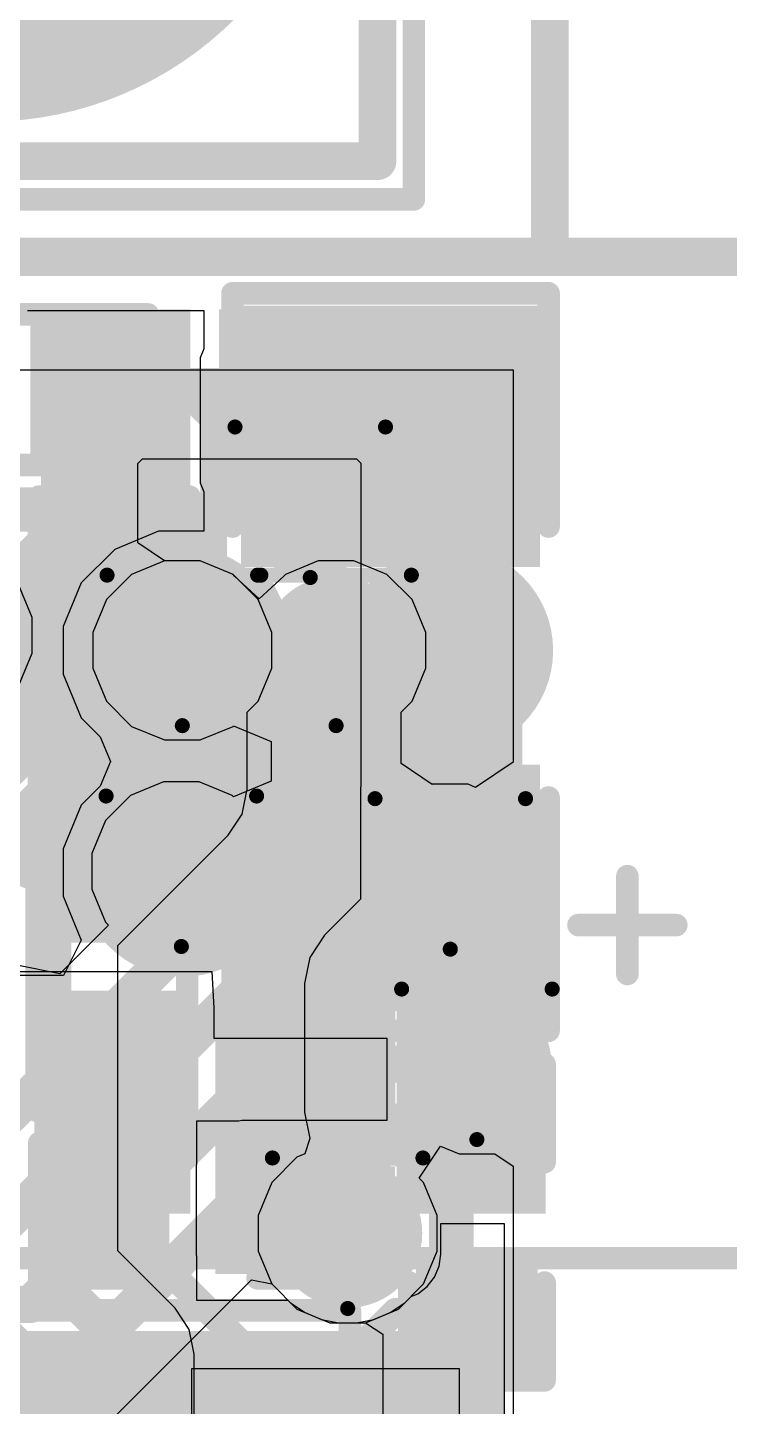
# Model space of a CAD drawing. Header units: inches. Extents: x -35 to 304, y -8 to 63.
# Drawn here: x 10.634 to 13.003, y 5.094 to 9.748 of the extents above; entities that cross this region are included whole.
import ezdxf

# ---------------------------------------------------------------- set-up
doc = ezdxf.new("R2010")
doc.units = ezdxf.units.IN
for name, color, linetype in [('Board Outline', 216, 'Continuous'), ('Bottom Layer', 5, 'Continuous'), ('Bottom Overlay', 54, 'Continuous'), ('Bottom Paste', 16, 'Continuous'), ('Bottom Solder', 6, 'Continuous'), ('Dimensions', 6, 'Continuous'), ('Drill Drawing', 1, 'Continuous'), ('Layer 2', 16, 'Continuous'), ('Layer 3', 76, 'Continuous'), ('Pad Holes', 156, 'Continuous'), ('Top Layer', 1, 'Continuous'), ('Top Overlay', 2, 'Continuous'), ('Top Paste', 8, 'Continuous'), ('Top Solder', 216, 'Continuous'), ('Via Holes', 16, 'Continuous')]:
    doc.layers.add(name, color=color, linetype=linetype)

# ---------------------------------------------------------------- blocks, each defined once
blk = doc.blocks.new('TC2030_IDC__5')
at = {"layer": 'Pad Holes'}
h = blk.add_hatch(color=7, dxfattribs=at)
edge = h.paths.add_edge_path()
edge.add_arc((-2.54, -2.54), 1.1875, 0, 360)
at = {"layer": 'Top Overlay', "const_width": 0.127}
for points in [[(-3.8608, 3.8608), (-3.8608, -3.8608)], [(-3.8608, -3.8608), (3.2004, -3.8608)]]:
    blk.add_lwpolyline(points, dxfattribs=at)
at = {"layer": 'Top Overlay', "const_width": 0.0635}
blk.add_lwpolyline([(-3.89255, -3.8608, 1), (-3.82905, -3.8608, 1)], format="xyb", close=True, dxfattribs=at)
blk.add_lwpolyline([(-3.89255, -3.8608, 1), (-3.82905, -3.8608, 1)], format="xyb", close=True, dxfattribs=at)
blk = doc.blocks.new('R___0201_B_6')
at = {"layer": 'Bottom Layer'}
for points in [[(-0.41, 0.185), (-0.14, 0.185), (-0.14, -0.185), (-0.41, -0.185)], [(0.14, 0.185), (0.41, 0.185), (0.41, -0.185), (0.14, -0.185)]]:
    blk.add_hatch(color=5, dxfattribs=at).paths.add_polyline_path(points)
at = {"layer": 'Bottom Paste'}
for points in [[(-0.41, 0.185), (-0.14, 0.185), (-0.14, -0.185), (-0.41, -0.185)], [(0.14, 0.185), (0.41, 0.185), (0.41, -0.185), (0.14, -0.185)]]:
    blk.add_hatch(color=16, dxfattribs=at).paths.add_polyline_path(points)
at = {"layer": 'Bottom Solder'}
for points in [[(-0.465, 0.24), (-0.085, 0.24), (-0.085, -0.24), (-0.465, -0.24)], [(0.085, 0.24), (0.465, 0.24), (0.465, -0.24), (0.085, -0.24)]]:
    blk.add_hatch(color=6, dxfattribs=at).paths.add_polyline_path(points)
at = {"layer": 'Bottom Overlay', "const_width": 0.0762}
for points in [[(-0.4826, -0.254), (-0.4826, 0.254)], [(0.4826, 0.254), (-0.4826, 0.254)], [(0.4826, -0.254), (0.4826, 0.254)], [(0.4826, -0.254), (-0.4826, -0.254)]]:
    blk.add_lwpolyline(points, dxfattribs=at)
at = {"layer": 'Bottom Overlay', "const_width": 0.0381}
for points in [[(-0.5016, 0.254, 1), (-0.4636, 0.254, 1)], [(-0.5016, 0.254, 1), (-0.4636, 0.254, 1)], [(0.4636, 0.254, 1), (0.5016, 0.254, 1)], [(0.4636, 0.254, 1), (0.5016, 0.254, 1)], [(-0.5016, -0.254, 1), (-0.4636, -0.254, 1)], [(-0.5016, -0.254, 1), (-0.4636, -0.254, 1)], [(0.4636, -0.254, 1), (0.5016, -0.254, 1)], [(0.4636, -0.254, 1), (0.5016, -0.254, 1)]]:
    blk.add_lwpolyline(points, format="xyb", close=True, dxfattribs=at)
blk = doc.blocks.new('DC_096_7')
at = {"layer": 'Top Layer'}
blk.add_hatch(color=1, dxfattribs=at).paths.add_polyline_path([(-2.05, 2.0542), (-0.75, 2.0542), (-0.75, 0.2542), (-2.05, 0.2542)])
at = {"layer": 'Top Paste'}
blk.add_hatch(color=8, dxfattribs=at).paths.add_polyline_path([(-2.05, 2.0542), (-0.75, 2.0542), (-0.75, 0.2542), (-2.05, 0.2542)])
at = {"layer": 'Top Solder'}
blk.add_hatch(color=216, dxfattribs=at).paths.add_polyline_path([(-2.1, 2.1042), (-0.7, 2.1042), (-0.7, 0.2042), (-2.1, 0.2042)])
at = {"layer": 'Top Overlay', "const_width": 0.0762}
blk.add_lwpolyline([(-2.05, -1.7458), (-2.05, 2.0542)], dxfattribs=at)
at = {"layer": 'Top Overlay', "const_width": 0.0381}
blk.add_lwpolyline([(-2.0691, 2.0542, 1), (-2.031, 2.0542, 1)], format="xyb", close=True, dxfattribs=at)
blk = doc.blocks.new('F980J107MMAAXE_B_8')
at = {"layer": 'Bottom Layer'}
for points in [[(-0.3556, -0.4445), (-0.3556, 0.4445), (0.3556, 0.4445), (0.3556, -0.4445)], [(1.143, -0.4445), (1.143, 0.4445), (1.905, 0.4445), (1.905, -0.4445)]]:
    blk.add_hatch(color=5, dxfattribs=at).paths.add_polyline_path(points)
at = {"layer": 'Bottom Paste'}
for points in [[(-0.3556, -0.4445), (-0.3556, 0.4445), (0.3556, 0.4445), (0.3556, -0.4445)], [(1.143, -0.4445), (1.143, 0.4445), (1.905, 0.4445), (1.905, -0.4445)]]:
    blk.add_hatch(color=16, dxfattribs=at).paths.add_polyline_path(points)
at = {"layer": 'Bottom Solder'}
for points in [[(-0.4156, -0.5045), (-0.4156, 0.5045), (0.4156, 0.5045), (0.4156, -0.5045)], [(1.083, -0.5045), (1.083, 0.5045), (1.965, 0.5045), (1.965, -0.5045)]]:
    blk.add_hatch(color=6, dxfattribs=at).paths.add_polyline_path(points)
at = {"layer": 'Bottom Overlay', "const_width": 0.0762}
for points in [[(-0.4826, 0.5334), (0.3048, 0.5334)], [(-0.4826, 0.5334), (-0.4826, -0.5334)], [(1.2192, 0.5334), (2.0066, 0.5334)], [(2.0066, 0.5334), (2.0066, -0.5334)], [(-0.4826, -0.5334), (0.3048, -0.5334)], [(1.2192, -0.5334), (2.0066, -0.5334)]]:
    blk.add_lwpolyline(points, dxfattribs=at)
at = {"layer": 'Bottom Overlay', "const_width": 0.0381}
for points in [[(-0.5016, 0.5334, 1), (-0.4636, 0.5334, 1)], [(-0.5016, 0.5334, 1), (-0.4636, 0.5334, 1)], [(0.2857, 0.5334, 1), (0.3239, 0.5334, 1)], [(1.2002, 0.5334, 1), (1.2383, 0.5334, 1)], [(1.9875, 0.5334, 1), (2.0257, 0.5334, 1)], [(1.9875, 0.5334, 1), (2.0257, 0.5334, 1)], [(-0.5016, -0.5334, 1), (-0.4636, -0.5334, 1)], [(-0.5016, -0.5334, 1), (-0.4636, -0.5334, 1)], [(0.2857, -0.5334, 1), (0.3239, -0.5334, 1)], [(1.2002, -0.5334, 1), (1.2383, -0.5334, 1)], [(1.9875, -0.5334, 1), (2.0257, -0.5334, 1)], [(1.9875, -0.5334, 1), (2.0257, -0.5334, 1)]]:
    blk.add_lwpolyline(points, format="xyb", close=True, dxfattribs=at)
blk = doc.blocks.new('EYSHSNZWZ_12')
at = {"layer": 'Top Layer'}
for points in [[(-0.825, 1.425), (-0.525, 1.425), (-0.525, 0.875), (-0.825, 0.875)], [(-0.225, 1.425), (0.075, 1.425), (0.075, 0.875), (-0.225, 0.875)], [(0.375, 1.425), (0.675, 1.425), (0.675, 0.875), (0.375, 0.875)], [(-0.825, -0.875), (-0.525, -0.875), (-0.525, -1.425), (-0.825, -1.425)], [(-0.225, -0.875), (0.075, -0.875), (0.075, -1.425), (-0.225, -1.425)], [(0.375, -0.875), (0.675, -0.875), (0.675, -1.425), (0.375, -1.425)]]:
    blk.add_hatch(color=1, dxfattribs=at).paths.add_polyline_path(points)
h = blk.add_hatch(color=1, dxfattribs=at)
edge = h.paths.add_edge_path()
edge.add_arc((-0.45, 0.375), 0.25, 0, 360)
h = blk.add_hatch(color=1, dxfattribs=at)
edge = h.paths.add_edge_path()
edge.add_arc((0.45, 0.375), 0.25, 0, 360)
h = blk.add_hatch(color=1, dxfattribs=at)
edge = h.paths.add_edge_path()
edge.add_arc((-0.45, -0.375), 0.25, 0, 360)
h = blk.add_hatch(color=1, dxfattribs=at)
edge = h.paths.add_edge_path()
edge.add_arc((0.45, -0.375), 0.25, 0, 360)
at = {"layer": 'Top Paste'}
for points in [[(-0.825, 1.425), (-0.525, 1.425), (-0.525, 0.875), (-0.825, 0.875)], [(-0.225, 1.425), (0.075, 1.425), (0.075, 0.875), (-0.225, 0.875)], [(0.375, 1.425), (0.675, 1.425), (0.675, 0.875), (0.375, 0.875)], [(-0.8252, 0.93), (-0.5252, 0.93), (-0.5252, 1.37), (-0.8252, 1.37)], [(-0.225, 0.93), (0.075, 0.93), (0.075, 1.37), (-0.225, 1.37)], [(0.375, 0.9302), (0.675, 0.9302), (0.675, 1.3702), (0.375, 1.3702)], [(-0.825, -0.875), (-0.525, -0.875), (-0.525, -1.425), (-0.825, -1.425)], [(-0.225, -0.875), (0.075, -0.875), (0.075, -1.425), (-0.225, -1.425)], [(0.375, -0.875), (0.675, -0.875), (0.675, -1.425), (0.375, -1.425)], [(-0.8252, -1.37), (-0.5252, -1.37), (-0.5252, -0.93), (-0.8252, -0.93)], [(-0.225, -1.37), (0.075, -1.37), (0.075, -0.93), (-0.225, -0.93)], [(0.375, -1.3698), (0.675, -1.3698), (0.675, -0.9298), (0.375, -0.9298)]]:
    blk.add_hatch(color=8, dxfattribs=at).paths.add_polyline_path(points)
h = blk.add_hatch(color=8, dxfattribs=at)
edge = h.paths.add_edge_path()
edge.add_arc((-0.45, 0.375), 0.25, 0, 360)
h = blk.add_hatch(color=8, dxfattribs=at)
edge = h.paths.add_edge_path()
edge.add_arc((0.45, 0.375), 0.25, 0, 360)
h = blk.add_hatch(color=8, dxfattribs=at)
edge = h.paths.add_edge_path()
edge.add_arc((-0.45, -0.375), 0.25, 0, 360)
h = blk.add_hatch(color=8, dxfattribs=at)
edge = h.paths.add_edge_path()
edge.add_arc((0.45, -0.375), 0.25, 0, 360)
at = {"layer": 'Top Solder'}
for points in [[(-0.9266, 1.5266), (-0.4234, 1.5266), (-0.4234, 0.7734), (-0.9266, 0.7734)], [(-0.3266, 1.5266), (0.1766, 1.5266), (0.1766, 0.7734), (-0.3266, 0.7734)], [(0.2734, 1.5266), (0.7766, 1.5266), (0.7766, 0.7734), (0.2734, 0.7734)], [(-0.9266, -0.7734), (-0.4234, -0.7734), (-0.4234, -1.5266), (-0.9266, -1.5266)], [(-0.3266, -0.7734), (0.1766, -0.7734), (0.1766, -1.5266), (-0.3266, -1.5266)], [(0.2734, -0.7734), (0.7766, -0.7734), (0.7766, -1.5266), (0.2734, -1.5266)]]:
    blk.add_hatch(color=216, dxfattribs=at).paths.add_polyline_path(points)
h = blk.add_hatch(color=216, dxfattribs=at)
edge = h.paths.add_edge_path()
edge.add_arc((-0.45, 0.375), 0.3516, 0, 360)
h = blk.add_hatch(color=216, dxfattribs=at)
edge = h.paths.add_edge_path()
edge.add_arc((0.45, 0.375), 0.3516, 0, 360)
h = blk.add_hatch(color=216, dxfattribs=at)
edge = h.paths.add_edge_path()
edge.add_arc((-0.45, -0.375), 0.3516, 0, 360)
h = blk.add_hatch(color=216, dxfattribs=at)
edge = h.paths.add_edge_path()
edge.add_arc((0.45, -0.375), 0.3516, 0, 360)
at = {"layer": 'Top Overlay', "const_width": 0.0762}
for points in [[(-4.318, 1.6764), (4.318, 1.6764)], [(-4.318, -1.6764), (4.318, -1.6764)]]:
    blk.add_lwpolyline(points, dxfattribs=at)
at = {"layer": 'Top Paste'}
for points, const_width in [([(-0.35, 0.375, 1), (-0.55, 0.375, 1)], 0.2), ([(0.55, 0.375, 1), (0.35, 0.375, 1)], 0.2), ([(-0.6, 0.375, 1), (-0.5, 0.375, 1)], 0.1), ([(-0.4, 0.375, 1), (-0.3, 0.375, 1)], 0.1), ([(0.3, 0.375, 1), (0.4, 0.375, 1)], 0.1), ([(0.5, 0.375, 1), (0.6, 0.375, 1)], 0.1), ([(-0.35, -0.375, 1), (-0.55, -0.375, 1)], 0.2), ([(0.55, -0.375, 1), (0.35, -0.375, 1)], 0.2), ([(-0.6, -0.375, 1), (-0.5, -0.375, 1)], 0.1), ([(-0.4, -0.375, 1), (-0.3, -0.375, 1)], 0.1), ([(0.3, -0.375, 1), (0.4, -0.375, 1)], 0.1), ([(0.5, -0.375, 1), (0.6, -0.375, 1)], 0.1)]:
    blk.add_lwpolyline(points, format="xyb", close=True, dxfattribs=dict(at, const_width=const_width))
blk = doc.blocks.new('DFN_6_EP_2_2__B_14')
at = {"layer": 'Bottom Layer'}
blk.add_hatch(color=5, dxfattribs=at).paths.add_polyline_path([(-0.28, 0.685), (0.28, 0.685), (0.28, -0.685), (-0.28, -0.685)])
at = {"layer": 'Bottom Paste'}
blk.add_hatch(color=16, dxfattribs=at).paths.add_polyline_path([(-0.28, 0.685), (0.28, 0.685), (0.28, -0.685), (-0.28, -0.685)])
at = {"layer": 'Bottom Solder'}
for points in [[(-0.3816, 0.7866), (0.3816, 0.7866), (0.3816, -0.7866), (-0.3816, -0.7866)], [(0.5159, 0.7516), (1.3191, 0.7516), (1.3191, 0.2484), (0.5159, 0.2484)]]:
    blk.add_hatch(color=6, dxfattribs=at).paths.add_polyline_path(points)
at = {"layer": 'Bottom Overlay', "const_width": 0.0762}
for points in [[(-1, 1), (1, 1)], [(1, 0.7968), (1, 1)]]:
    blk.add_lwpolyline(points, dxfattribs=at)
at = {"layer": 'Bottom Overlay', "const_width": 0.0381}
for points in [[(0.981, 1, 1), (1.0191, 1, 1)], [(0.981, 1, 1), (1.0191, 1, 1)], [(0.981, 0.7968, 1), (1.0191, 0.7968, 1)]]:
    blk.add_lwpolyline(points, format="xyb", close=True, dxfattribs=at)
blk = doc.blocks.new('R___0201_B_21')
at = {"layer": 'Bottom Layer'}
for points in [[(-0.41, 0.185), (-0.14, 0.185), (-0.14, -0.185), (-0.41, -0.185)], [(0.14, 0.185), (0.41, 0.185), (0.41, -0.185), (0.14, -0.185)]]:
    blk.add_hatch(color=5, dxfattribs=at).paths.add_polyline_path(points)
at = {"layer": 'Bottom Paste'}
for points in [[(-0.41, 0.185), (-0.14, 0.185), (-0.14, -0.185), (-0.41, -0.185)], [(0.14, 0.185), (0.41, 0.185), (0.41, -0.185), (0.14, -0.185)]]:
    blk.add_hatch(color=16, dxfattribs=at).paths.add_polyline_path(points)
at = {"layer": 'Bottom Solder'}
for points in [[(-0.465, 0.24), (-0.085, 0.24), (-0.085, -0.24), (-0.465, -0.24)], [(0.085, 0.24), (0.465, 0.24), (0.465, -0.24), (0.085, -0.24)]]:
    blk.add_hatch(color=6, dxfattribs=at).paths.add_polyline_path(points)
at = {"layer": 'Bottom Overlay', "const_width": 0.0762}
for points in [[(-0.4826, -0.254), (-0.4826, 0.254)], [(-0.4826, 0.254), (0.4826, 0.254)], [(0.4826, -0.254), (0.4826, 0.254)], [(-0.4826, -0.254), (0.4826, -0.254)]]:
    blk.add_lwpolyline(points, dxfattribs=at)
at = {"layer": 'Bottom Overlay', "const_width": 0.0381}
for points in [[(-0.5016, 0.254, 1), (-0.4636, 0.254, 1)], [(-0.5016, 0.254, 1), (-0.4636, 0.254, 1)], [(0.4636, 0.254, 1), (0.5016, 0.254, 1)], [(0.4636, 0.254, 1), (0.5016, 0.254, 1)], [(-0.5016, -0.254, 1), (-0.4636, -0.254, 1)], [(-0.5016, -0.254, 1), (-0.4636, -0.254, 1)], [(0.4636, -0.254, 1), (0.5016, -0.254, 1)], [(0.4636, -0.254, 1), (0.5016, -0.254, 1)]]:
    blk.add_lwpolyline(points, format="xyb", close=True, dxfattribs=at)
blk = doc.blocks.new('R___0201_B_22')
at = {"layer": 'Bottom Layer'}
for points in [[(-0.41, 0.185), (-0.14, 0.185), (-0.14, -0.185), (-0.41, -0.185)], [(0.14, 0.185), (0.41, 0.185), (0.41, -0.185), (0.14, -0.185)]]:
    blk.add_hatch(color=5, dxfattribs=at).paths.add_polyline_path(points)
at = {"layer": 'Bottom Paste'}
for points in [[(-0.41, 0.185), (-0.14, 0.185), (-0.14, -0.185), (-0.41, -0.185)], [(0.14, 0.185), (0.41, 0.185), (0.41, -0.185), (0.14, -0.185)]]:
    blk.add_hatch(color=16, dxfattribs=at).paths.add_polyline_path(points)
at = {"layer": 'Bottom Solder'}
for points in [[(-0.465, 0.24), (-0.085, 0.24), (-0.085, -0.24), (-0.465, -0.24)], [(0.085, 0.24), (0.465, 0.24), (0.465, -0.24), (0.085, -0.24)]]:
    blk.add_hatch(color=6, dxfattribs=at).paths.add_polyline_path(points)
at = {"layer": 'Bottom Overlay', "const_width": 0.0762}
for points in [[(-0.4826, -0.254), (-0.4826, 0.254)], [(0.4826, 0.254), (-0.4826, 0.254)], [(0.4826, -0.254), (0.4826, 0.254)], [(0.4826, -0.254), (-0.4826, -0.254)]]:
    blk.add_lwpolyline(points, dxfattribs=at)
at = {"layer": 'Bottom Overlay', "const_width": 0.0381}
for points in [[(-0.5016, 0.254, 1), (-0.4636, 0.254, 1)], [(-0.5016, 0.254, 1), (-0.4636, 0.254, 1)], [(0.4636, 0.254, 1), (0.5016, 0.254, 1)], [(0.4636, 0.254, 1), (0.5016, 0.254, 1)], [(-0.5016, -0.254, 1), (-0.4636, -0.254, 1)], [(-0.5016, -0.254, 1), (-0.4636, -0.254, 1)], [(0.4636, -0.254, 1), (0.5016, -0.254, 1)], [(0.4636, -0.254, 1), (0.5016, -0.254, 1)]]:
    blk.add_lwpolyline(points, format="xyb", close=True, dxfattribs=at)
blk = doc.blocks.new('CAP_0201_B_39')
at = {"layer": 'Bottom Layer'}
for points in [[(-0.45, 0.15), (-0.15, 0.15), (-0.15, -0.15), (-0.45, -0.15)], [(0.15, 0.15), (0.45, 0.15), (0.45, -0.15), (0.15, -0.15)]]:
    blk.add_hatch(color=5, dxfattribs=at).paths.add_polyline_path(points)
at = {"layer": 'Bottom Paste'}
for points in [[(-0.45, 0.15), (-0.15, 0.15), (-0.15, -0.15), (-0.45, -0.15)], [(0.15, 0.15), (0.45, 0.15), (0.45, -0.15), (0.15, -0.15)]]:
    blk.add_hatch(color=16, dxfattribs=at).paths.add_polyline_path(points)
at = {"layer": 'Bottom Solder'}
for points in [[(-0.505, 0.205), (-0.095, 0.205), (-0.095, -0.205), (-0.505, -0.205)], [(0.095, 0.205), (0.505, 0.205), (0.505, -0.205), (0.095, -0.205)]]:
    blk.add_hatch(color=6, dxfattribs=at).paths.add_polyline_path(points)
at = {"layer": 'Bottom Overlay', "const_width": 0.0762}
for points in [[(-0.5334, -0.2286), (-0.5334, 0.2286)], [(-0.5334, 0.2286), (-0.2032, 0.2286)], [(0.2032, 0.2286), (0.5334, 0.2286)], [(0.5334, -0.2286), (0.5334, 0.2286)], [(-0.5334, -0.2286), (-0.2032, -0.2286)], [(0.2032, -0.2286), (0.5334, -0.2286)]]:
    blk.add_lwpolyline(points, dxfattribs=at)
at = {"layer": 'Bottom Overlay', "const_width": 0.0381}
for points in [[(-0.5524, 0.2286, 1), (-0.5143, 0.2286, 1)], [(-0.5524, 0.2286, 1), (-0.5143, 0.2286, 1)], [(-0.2223, 0.2286, 1), (-0.1842, 0.2286, 1)], [(0.1842, 0.2286, 1), (0.2223, 0.2286, 1)], [(0.5143, 0.2286, 1), (0.5524, 0.2286, 1)], [(0.5143, 0.2286, 1), (0.5524, 0.2286, 1)], [(-0.5524, -0.2286, 1), (-0.5143, -0.2286, 1)], [(-0.5524, -0.2286, 1), (-0.5143, -0.2286, 1)], [(-0.2223, -0.2286, 1), (-0.1842, -0.2286, 1)], [(0.1842, -0.2286, 1), (0.2223, -0.2286, 1)], [(0.5143, -0.2286, 1), (0.5524, -0.2286, 1)], [(0.5143, -0.2286, 1), (0.5524, -0.2286, 1)]]:
    blk.add_lwpolyline(points, format="xyb", close=True, dxfattribs=at)
blk = doc.blocks.new('CAP_0201_B_40')
at = {"layer": 'Bottom Layer'}
for points in [[(-0.45, 0.15), (-0.15, 0.15), (-0.15, -0.15), (-0.45, -0.15)], [(0.15, 0.15), (0.45, 0.15), (0.45, -0.15), (0.15, -0.15)]]:
    blk.add_hatch(color=5, dxfattribs=at).paths.add_polyline_path(points)
at = {"layer": 'Bottom Paste'}
for points in [[(-0.45, 0.15), (-0.15, 0.15), (-0.15, -0.15), (-0.45, -0.15)], [(0.15, 0.15), (0.45, 0.15), (0.45, -0.15), (0.15, -0.15)]]:
    blk.add_hatch(color=16, dxfattribs=at).paths.add_polyline_path(points)
at = {"layer": 'Bottom Solder'}
for points in [[(-0.505, 0.205), (-0.095, 0.205), (-0.095, -0.205), (-0.505, -0.205)], [(0.095, 0.205), (0.505, 0.205), (0.505, -0.205), (0.095, -0.205)]]:
    blk.add_hatch(color=6, dxfattribs=at).paths.add_polyline_path(points)
at = {"layer": 'Bottom Overlay', "const_width": 0.0762}
for points in [[(-0.5334, 0.2286), (-0.5334, -0.2286)], [(-0.5334, 0.2286), (-0.2032, 0.2286)], [(0.2032, 0.2286), (0.5334, 0.2286)], [(0.5334, 0.2286), (0.5334, -0.2286)], [(-0.5334, -0.2286), (-0.2032, -0.2286)], [(0.2032, -0.2286), (0.5334, -0.2286)]]:
    blk.add_lwpolyline(points, dxfattribs=at)
at = {"layer": 'Bottom Overlay', "const_width": 0.0381}
for points in [[(-0.5524, 0.2286, 1), (-0.5143, 0.2286, 1)], [(-0.5524, 0.2286, 1), (-0.5143, 0.2286, 1)], [(-0.2223, 0.2286, 1), (-0.1842, 0.2286, 1)], [(0.1842, 0.2286, 1), (0.2223, 0.2286, 1)], [(0.5143, 0.2286, 1), (0.5524, 0.2286, 1)], [(0.5143, 0.2286, 1), (0.5524, 0.2286, 1)], [(-0.5524, -0.2286, 1), (-0.5143, -0.2286, 1)], [(-0.5524, -0.2286, 1), (-0.5143, -0.2286, 1)], [(-0.2223, -0.2286, 1), (-0.1842, -0.2286, 1)], [(0.1842, -0.2286, 1), (0.2223, -0.2286, 1)], [(0.5143, -0.2286, 1), (0.5524, -0.2286, 1)], [(0.5143, -0.2286, 1), (0.5524, -0.2286, 1)]]:
    blk.add_lwpolyline(points, format="xyb", close=True, dxfattribs=at)

msp = doc.modelspace()

# ---------------------------------------------------------------- hatches: boundary and pattern name
at = {"layer": 'Bottom Layer'}
h = msp.add_hatch(color=5, dxfattribs=at)
edge = h.paths.add_edge_path()
edge.add_arc((11.5879, 8.1454), 0.15, 0, 360)
for points in [[(10.7412, 7.0799), (12.3034, 7.0799), (12.3034, 7.5825), (10.7412, 7.5825)], [(10.7412, 7.2718), (11.2533, 7.2718), (11.2533, 7.5548), (10.7412, 7.5548)], [(12.0003, 5.865), (12.3065, 5.865), (12.3065, 7.1997), (12.0003, 7.1997)], [(11.3567, 5.6072), (11.8744, 5.6072), (11.8744, 5.9045), (11.3567, 5.9045)]]:
    msp.add_hatch(color=5, dxfattribs=at).paths.add_polyline_path(points)
h = msp.add_hatch(color=5, dxfattribs=at)
edge = h.paths.add_edge_path()
edge.add_arc((12.1503, 6.2484), 0.15, 0, 360)
h = msp.add_hatch(color=5, dxfattribs=at)
edge = h.paths.add_edge_path()
edge.add_arc((11.7142, 5.6782), 0.15, 0, 360)
at = {"layer": 'Bottom Solder'}
h = msp.add_hatch(color=6, dxfattribs=at)
edge = h.paths.add_edge_path()
edge.add_arc((11.5879, 8.1454), 0.2516, 0, 360)
h = msp.add_hatch(color=6, dxfattribs=at)
edge = h.paths.add_edge_path()
edge.add_arc((12.1503, 6.2484), 0.2516, 0, 360)
h = msp.add_hatch(color=6, dxfattribs=at)
edge = h.paths.add_edge_path()
edge.add_arc((11.7142, 5.6782), 0.2516, 0, 360)
at = {"layer": 'Layer 2'}
h = msp.add_hatch(color=16, dxfattribs=at)
edge = h.paths.add_edge_path()
edge.add_arc((11.1561, 7.6454), 0.15, 0, 360)
h = msp.add_hatch(color=16, dxfattribs=at)
edge = h.paths.add_edge_path()
edge.add_arc((11.6751, 7.6454), 0.15, 0, 360)
h = msp.add_hatch(color=16, dxfattribs=at)
edge = h.paths.add_edge_path()
edge.add_arc((11.1528, 6.8999), 0.15, 0, 360)
h = msp.add_hatch(color=16, dxfattribs=at)
edge = h.paths.add_edge_path()
edge.add_arc((12.0605, 6.891), 0.15, 0, 360)
h = msp.add_hatch(color=16, dxfattribs=at)
edge = h.paths.add_edge_path()
edge.add_arc((12.1503, 6.2484), 0.15, 0, 360)
h = msp.add_hatch(color=16, dxfattribs=at)
edge = h.paths.add_edge_path()
edge.add_arc((11.7142, 5.6782), 0.15, 0, 360)
at = {"layer": 'Layer 3'}
h = msp.add_hatch(color=76, dxfattribs=at)
edge = h.paths.add_edge_path()
edge.add_arc((11.5879, 8.1454), 0.15, 0, 360)
h = msp.add_hatch(color=76, dxfattribs=at)
edge = h.paths.add_edge_path()
edge.add_arc((11.1561, 7.6454), 0.15, 0, 360)
h = msp.add_hatch(color=76, dxfattribs=at)
edge = h.paths.add_edge_path()
edge.add_arc((12.1503, 6.2484), 0.15, 0, 360)
h = msp.add_hatch(color=76, dxfattribs=at)
edge = h.paths.add_edge_path()
edge.add_arc((11.7142, 5.6782), 0.15, 0, 360)
at = {"layer": 'Top Layer'}
for points in [[(10.7811, 8.0316), (11.1477, 8.0316), (11.1477, 8.6954), (10.7811, 8.6954)], [(10.7811, 8.1454), (11.1477, 8.1454), (11.1477, 8.6954), (10.7811, 8.6954)], [(11.3811, 8.2111), (12.2811, 8.2111), (12.2811, 8.6326), (11.3811, 8.6326)], [(11.2676, 5.5401), (11.8583, 5.5401), (11.8583, 6.3965), (11.2676, 6.3965)], [(11.2676, 5.6096), (11.6832, 5.6096), (11.6832, 6.3954), (11.2676, 6.3954)], [(11.9805, 5.8454), (12.3101, 5.8454), (12.3101, 6.3965), (11.9805, 6.3965)], [(10.1811, 3.998), (12.1936, 3.998), (12.1936, 5.298), (10.1811, 5.298)]]:
    msp.add_hatch(color=1, dxfattribs=at).paths.add_polyline_path(points)
h = msp.add_hatch(color=1, dxfattribs=at)
edge = h.paths.add_edge_path()
edge.add_arc((11.1561, 7.6454), 0.15, 0, 360)
h = msp.add_hatch(color=1, dxfattribs=at)
edge = h.paths.add_edge_path()
edge.add_arc((11.6751, 7.6454), 0.15, 0, 360)
h = msp.add_hatch(color=1, dxfattribs=at)
edge = h.paths.add_edge_path()
edge.add_arc((11.1528, 6.8999), 0.15, 0, 360)
h = msp.add_hatch(color=1, dxfattribs=at)
edge = h.paths.add_edge_path()
edge.add_arc((12.0605, 6.891), 0.15, 0, 360)
h = msp.add_hatch(color=1, dxfattribs=at)
edge = h.paths.add_edge_path()
edge.add_arc((12.1503, 6.2484), 0.15, 0, 360)
h = msp.add_hatch(color=1, dxfattribs=at)
edge = h.paths.add_edge_path()
edge.add_arc((11.7142, 5.6782), 0.15, 0, 360)
at = {"layer": 'Top Solder'}
h = msp.add_hatch(color=216, dxfattribs=at)
edge = h.paths.add_edge_path()
edge.add_arc((11.1561, 7.6454), 0.2516, 0, 360)
h = msp.add_hatch(color=216, dxfattribs=at)
edge = h.paths.add_edge_path()
edge.add_arc((11.6751, 7.6454), 0.2516, 0, 360)
h = msp.add_hatch(color=216, dxfattribs=at)
edge = h.paths.add_edge_path()
edge.add_arc((11.1528, 6.8999), 0.2516, 0, 360)
h = msp.add_hatch(color=216, dxfattribs=at)
edge = h.paths.add_edge_path()
edge.add_arc((12.0605, 6.891), 0.2516, 0, 360)
h = msp.add_hatch(color=216, dxfattribs=at)
edge = h.paths.add_edge_path()
edge.add_arc((12.1503, 6.2484), 0.2516, 0, 360)
h = msp.add_hatch(color=216, dxfattribs=at)
edge = h.paths.add_edge_path()
edge.add_arc((11.7142, 5.6782), 0.2516, 0, 360)
at = {"layer": 'Via Holes'}
h = msp.add_hatch(color=7, dxfattribs=at)
edge = h.paths.add_edge_path()
edge.add_arc((11.5879, 8.1454), 0.075, 0, 360)
h = msp.add_hatch(color=7, dxfattribs=at)
edge = h.paths.add_edge_path()
edge.add_arc((11.1561, 7.6454), 0.075, 0, 360)
h = msp.add_hatch(color=7, dxfattribs=at)
edge = h.paths.add_edge_path()
edge.add_arc((11.6751, 7.6454), 0.075, 0, 360)
h = msp.add_hatch(color=7, dxfattribs=at)
edge = h.paths.add_edge_path()
edge.add_arc((11.1528, 6.8999), 0.075, 0, 360)
h = msp.add_hatch(color=7, dxfattribs=at)
edge = h.paths.add_edge_path()
edge.add_arc((12.0605, 6.891), 0.075, 0, 360)
h = msp.add_hatch(color=7, dxfattribs=at)
edge = h.paths.add_edge_path()
edge.add_arc((12.1503, 6.2484), 0.075, 0, 360)
h = msp.add_hatch(color=7, dxfattribs=at)
edge = h.paths.add_edge_path()
edge.add_arc((11.7142, 5.6782), 0.075, 0, 360)

# ---------------------------------------------------------------- linework, layer by layer
at = {"layer": 'Board Outline', "const_width": 0.0762}
for points in [[(11.9375, 9.1674), (11.9375, 16.4835)], [(10.1627, 9.1674), (11.9375, 9.1674)], [(10.1627, 9), (11.4981, 9)], [(11.4981, 9), (15.9969, 9)]]:
    msp.add_lwpolyline(points, dxfattribs=at)
at = {"layer": 'Board Outline', "const_width": 0.0381}
for points in [[(11.9184, 9.1674, 1), (11.9565, 9.1674, 1)], [(11.9184, 9.1674, 1), (11.9565, 9.1674, 1)], [(11.4791, 9, 1), (11.5172, 9, 1)], [(11.4791, 9, 1), (11.5172, 9, 1)]]:
    msp.add_lwpolyline(points, format="xyb", close=True, dxfattribs=at)
at = {"layer": 'Bottom Layer'}
for p, q in [((10.581, 6.5618), (11.2558, 6.5618)), ((11.2558, 6.5618), (11.262, 6.4374)), ((11.262, 6.4374), (11.262, 6.3361)), ((11.262, 6.3361), (11.8465, 6.3361)), ((11.8465, 6.3361), (11.8465, 6.0582)), ((11.3467, 6.0569), (11.2043, 6.0569)), ((11.2043, 6.0569), (11.2043, 5.9145)), ((11.3567, 6.0582), (11.3467, 6.0569)), ((11.8465, 6.0582), (11.3567, 6.0582)), ((11.2043, 5.9145), (11.203, 5.9045)), ((11.203, 5.9045), (11.203, 5.6072)), ((12.0281, 5.6072), (12.0281, 5.7113)), ((12.0281, 5.7113), (12.2419, 5.7113)), ((12.2419, 5.7113), (12.2419, 2.4064)), ((11.203, 5.6072), (11.2043, 5.5972)), ((11.2043, 5.5972), (11.2043, 5.4521)), ((12.0228, 5.5674), (12.0281, 5.6072)), ((12.0075, 5.5303), (12.0228, 5.5674)), ((11.9512, 5.4741), (11.983, 5.4985)), ((11.983, 5.4985), (12.0075, 5.5303)), ((11.2043, 5.4521), (11.5127, 5.4521)), ((11.5127, 5.4521), (11.5214, 5.4433)), ((11.907, 5.4433), (11.9281, 5.4645)), ((11.9281, 5.4645), (11.9512, 5.4741)), ((11.5214, 5.4433), (11.5709, 5.4102)), ((11.5709, 5.4102), (11.626, 5.3875)), ((11.8024, 5.3875), (11.8574, 5.4102)), ((11.8574, 5.4102), (11.907, 5.4433)), ((11.626, 5.3875), (11.6844, 5.3758)), ((11.6844, 5.3758), (11.744, 5.3758)), ((11.744, 5.3758), (11.8024, 5.3875)), ((12.0916, 5.2202), (11.1868, 5.2202)), ((11.1868, 5.2202), (11.1868, 4.6154)), ((12.0916, 4.6154), (12.0916, 5.2202))]:
    msp.add_line(p, q, dxfattribs=at)
for points, const_width in [([(10.8326, 8.5254), (10.8342, 8.5238)], 0.09), ([(10.8342, 8.5238), (11.162, 8.5238)], 0.09), ([(11.162, 8.5238), (11.2616, 8.4243)], 0.09), ([(11.2616, 7.5631), (11.2616, 8.4243)], 0.09), ([(10.2917, 8.1213), (10.7284, 8.1213)], 0.15), ([(10.7284, 8.1213), (10.8162, 8.0335)], 0.15), ([(10.8162, 8.0168), (10.8162, 8.0335)], 0.15), ([(10.8162, 8.0168), (10.8762, 7.9568)], 0.15), ([(10.8762, 7.9568), (10.9262, 7.9568)], 0.15), ([(11.1112, 7.4127), (11.2616, 7.5631)], 0.09), ([(11.1112, 7.4068), (11.1112, 7.4127)], 0.09), ([(10.2039, 7.3406), (10.6391, 6.9054)], 0.127), ([(10.6391, 6.9054), (10.8622, 6.9054)], 0.127), ([(10.8622, 6.9054), (10.9184, 6.8492)], 0.127), ([(10.9184, 5.7661), (10.9184, 6.2992)], 0.09), ([(10.9067, 5.7545), (10.9184, 5.7661)], 0.09), ([(10.9067, 5.7545), (11.4082, 5.253)], 0.09), ([(11.7143, 5.253), (11.8763, 5.415)], 0.09), ([(11.8763, 5.415), (12.1503, 5.415)], 0.09), ([(11.4082, 5.253), (11.7143, 5.253)], 0.09)]:
    msp.add_lwpolyline(points, dxfattribs=dict(at, const_width=const_width))
for points, const_width in [([(10.8101, 8.5254, 1), (10.8551, 8.5254, 1)], 0.045), ([(10.8117, 8.5238, 1), (10.8567, 8.5238, 1)], 0.045), ([(10.8117, 8.5238, 1), (10.8567, 8.5238, 1)], 0.045), ([(11.1395, 8.5238, 1), (11.1845, 8.5238, 1)], 0.045), ([(11.1395, 8.5238, 1), (11.1845, 8.5238, 1)], 0.045), ([(11.2391, 8.4243, 1), (11.2841, 8.4243, 1)], 0.045), ([(11.2391, 8.4243, 1), (11.2841, 8.4243, 1)], 0.045), ([(10.6908, 8.1213, 1), (10.7659, 8.1213, 1)], 0.075), ([(10.6908, 8.1213, 1), (10.7659, 8.1213, 1)], 0.075), ([(10.7787, 8.0335, 1), (10.8537, 8.0335, 1)], 0.075), ([(10.7787, 8.0335, 1), (10.8537, 8.0335, 1)], 0.075), ([(10.7787, 8.0168, 1), (10.8537, 8.0168, 1)], 0.075), ([(10.7787, 8.0168, 1), (10.8537, 8.0168, 1)], 0.075), ([(10.8387, 7.9568, 1), (10.9137, 7.9568, 1)], 0.075), ([(10.8387, 7.9568, 1), (10.9137, 7.9568, 1)], 0.075), ([(10.8887, 7.9568, 1), (10.9637, 7.9568, 1)], 0.075), ([(11.2391, 7.5631, 1), (11.2841, 7.5631, 1)], 0.045), ([(11.2391, 7.5631, 1), (11.2841, 7.5631, 1)], 0.045), ([(11.0887, 7.4127, 1), (11.1337, 7.4127, 1)], 0.045), ([(11.0887, 7.4127, 1), (11.1337, 7.4127, 1)], 0.045), ([(11.0887, 7.4068, 1), (11.1337, 7.4068, 1)], 0.045), ([(10.6074, 6.9054, 1), (10.6709, 6.9054, 1)], 0.0635), ([(10.6074, 6.9054, 1), (10.6709, 6.9054, 1)], 0.0635), ([(10.8305, 6.9054, 1), (10.894, 6.9054, 1)], 0.0635), ([(10.8305, 6.9054, 1), (10.894, 6.9054, 1)], 0.0635), ([(10.8866, 6.8492, 1), (10.9501, 6.8492, 1)], 0.0635), ([(10.8959, 6.2992, 1), (10.9409, 6.2992, 1)], 0.045), ([(10.8842, 5.7545, 1), (10.9292, 5.7545, 1)], 0.045), ([(10.8842, 5.7545, 1), (10.9292, 5.7545, 1)], 0.045), ([(10.8959, 5.7661, 1), (10.9409, 5.7661, 1)], 0.045), ([(10.8959, 5.7661, 1), (10.9409, 5.7661, 1)], 0.045), ([(11.8538, 5.415, 1), (11.8988, 5.415, 1)], 0.045), ([(11.8538, 5.415, 1), (11.8988, 5.415, 1)], 0.045), ([(12.1278, 5.415, 1), (12.1728, 5.415, 1)], 0.045), ([(11.3857, 5.253, 1), (11.4307, 5.253, 1)], 0.045), ([(11.3857, 5.253, 1), (11.4307, 5.253, 1)], 0.045), ([(11.6918, 5.253, 1), (11.7368, 5.253, 1)], 0.045), ([(11.6918, 5.253, 1), (11.7368, 5.253, 1)], 0.045)]:
    msp.add_lwpolyline(points, format="xyb", close=True, dxfattribs=dict(at, const_width=const_width))
at = {"layer": 'Bottom Overlay', "const_width": 0.0762}
for points in [[(12.6583, 6.5532), (12.6583, 6.8834)], [(12.4932, 6.7183), (12.8234, 6.7183)]]:
    msp.add_lwpolyline(points, dxfattribs=at)
at = {"layer": 'Bottom Overlay', "const_width": 0.0381}
for points in [[(12.6392, 6.8834, 1), (12.6773, 6.8834, 1)], [(12.4741, 6.7183, 1), (12.5122, 6.7183, 1)], [(12.8043, 6.7183, 1), (12.8424, 6.7183, 1)], [(12.6392, 6.5532, 1), (12.6773, 6.5532, 1)]]:
    msp.add_lwpolyline(points, format="xyb", close=True, dxfattribs=at)
at = {"layer": 'Dimensions', "const_width": 0.127}
msp.add_lwpolyline([(12.3969, 9), (12.3969, 10.5918)], dxfattribs=at)
at = {"layer": 'Dimensions', "const_width": 0.0635}
msp.add_lwpolyline([(12.3651, 9, 1), (12.4286, 9, 1)], format="xyb", close=True, dxfattribs=at)
at = {"layer": 'Drill Drawing', "const_width": 0.0508}
for points in [[(11.3339, 8.3994), (11.8419, 8.3994)], [(11.3339, 8.3994), (11.5879, 7.8914)], [(11.5879, 7.8914), (11.8419, 8.3994)], [(10.9021, 7.8994), (11.4101, 7.8994)], [(10.9021, 7.8994), (11.1561, 7.3914)], [(11.1561, 7.3914), (11.4101, 7.8994)], [(11.4211, 7.8994), (11.9291, 7.8994)], [(11.4211, 7.8994), (11.6751, 7.3914)], [(11.6751, 7.3914), (11.9291, 7.8994)], [(10.8988, 7.1539), (11.4068, 7.1539)], [(10.8988, 7.1539), (11.1528, 6.6459)], [(11.1528, 6.6459), (11.4068, 7.1539)], [(11.8065, 7.145), (12.3145, 7.145)], [(11.8065, 7.145), (12.0605, 6.637)], [(12.0605, 6.637), (12.3145, 7.145)], [(11.8963, 6.5024), (12.4043, 6.5024)], [(11.8963, 6.5024), (12.1503, 5.9944)], [(12.1503, 5.9944), (12.4043, 6.5024)], [(11.4602, 5.9322), (11.9682, 5.9322)], [(11.4602, 5.9322), (11.7142, 5.4242)], [(11.7142, 5.4242), (11.9682, 5.9322)]]:
    msp.add_lwpolyline(points, dxfattribs=at)
at = {"layer": 'Drill Drawing', "const_width": 0.0254}
for points in [[(11.3212, 8.3994, 1), (11.3466, 8.3994, 1)], [(11.3212, 8.3994, 1), (11.3466, 8.3994, 1)], [(11.8292, 8.3994, 1), (11.8546, 8.3994, 1)], [(11.8292, 8.3994, 1), (11.8546, 8.3994, 1)], [(10.8894, 7.8994, 1), (10.9148, 7.8994, 1)], [(10.8894, 7.8994, 1), (10.9148, 7.8994, 1)], [(11.3974, 7.8994, 1), (11.4228, 7.8994, 1)], [(11.3974, 7.8994, 1), (11.4228, 7.8994, 1)], [(11.4084, 7.8994, 1), (11.4338, 7.8994, 1)], [(11.4084, 7.8994, 1), (11.4338, 7.8994, 1)], [(11.5752, 7.8914, 1), (11.6006, 7.8914, 1)], [(11.5752, 7.8914, 1), (11.6006, 7.8914, 1)], [(11.9164, 7.8994, 1), (11.9418, 7.8994, 1)], [(11.9164, 7.8994, 1), (11.9418, 7.8994, 1)], [(11.1434, 7.3914, 1), (11.1688, 7.3914, 1)], [(11.1434, 7.3914, 1), (11.1688, 7.3914, 1)], [(11.6624, 7.3914, 1), (11.6878, 7.3914, 1)], [(11.6624, 7.3914, 1), (11.6878, 7.3914, 1)], [(10.8861, 7.1539, 1), (10.9115, 7.1539, 1)], [(10.8861, 7.1539, 1), (10.9115, 7.1539, 1)], [(11.3941, 7.1539, 1), (11.4195, 7.1539, 1)], [(11.3941, 7.1539, 1), (11.4195, 7.1539, 1)], [(11.7938, 7.145, 1), (11.8192, 7.145, 1)], [(11.7938, 7.145, 1), (11.8192, 7.145, 1)], [(12.3018, 7.145, 1), (12.3272, 7.145, 1)], [(12.3018, 7.145, 1), (12.3272, 7.145, 1)], [(11.1401, 6.6459, 1), (11.1655, 6.6459, 1)], [(11.1401, 6.6459, 1), (11.1655, 6.6459, 1)], [(12.0478, 6.637, 1), (12.0732, 6.637, 1)], [(12.0478, 6.637, 1), (12.0732, 6.637, 1)], [(11.8836, 6.5024, 1), (11.909, 6.5024, 1)], [(11.8836, 6.5024, 1), (11.909, 6.5024, 1)], [(12.3916, 6.5024, 1), (12.417, 6.5024, 1)], [(12.3916, 6.5024, 1), (12.417, 6.5024, 1)], [(12.1376, 5.9944, 1), (12.163, 5.9944, 1)], [(12.1376, 5.9944, 1), (12.163, 5.9944, 1)], [(11.4475, 5.9322, 1), (11.4729, 5.9322, 1)], [(11.4475, 5.9322, 1), (11.4729, 5.9322, 1)], [(11.9555, 5.9322, 1), (11.9809, 5.9322, 1)], [(11.9555, 5.9322, 1), (11.9809, 5.9322, 1)], [(11.7015, 5.4242, 1), (11.7269, 5.4242, 1)], [(11.7015, 5.4242, 1), (11.7269, 5.4242, 1)]]:
    msp.add_lwpolyline(points, format="xyb", close=True, dxfattribs=at)
at = {"layer": 'Layer 2'}
for p, q in [((10.1627, 8.5922), (12.2727, 8.5922)), ((12.2727, 8.5922), (12.2727, 7.2679)), ((11.0959, 7.9478), (10.9848, 7.9018)), ((11.2162, 7.9478), (11.0959, 7.9478)), ((11.3274, 7.9018), (11.2162, 7.9478)), ((11.6149, 7.9478), (11.5038, 7.9018)), ((11.7352, 7.9478), (11.6149, 7.9478)), ((11.8464, 7.9018), (11.7352, 7.9478)), ((10.6493, 7.7563), (10.6032, 7.8675)), ((10.9848, 7.9018), (10.8997, 7.8167)), ((11.3326, 7.8965), (11.3274, 7.9018)), ((11.4156, 7.8196), (11.3326, 7.8965)), ((11.4985, 7.8965), (11.4156, 7.8196)), ((11.5038, 7.9018), (11.4985, 7.8965)), ((11.9314, 7.8167), (11.8464, 7.9018)), ((10.8997, 7.8167), (10.8537, 7.7056)), ((11.9775, 7.7056), (11.9314, 7.8167)), ((10.6493, 7.6361), (10.6493, 7.7563)), ((10.8537, 7.7056), (10.8537, 7.5853)), ((11.9775, 7.5853), (11.9775, 7.7056)), ((10.6032, 7.5249), (10.6493, 7.6361)), ((10.8537, 7.5853), (10.8997, 7.4741)), ((11.9314, 7.4741), (11.9775, 7.5853)), ((10.8997, 7.4741), (10.9848, 7.3891)), ((11.8942, 7.4369), (11.9314, 7.4741)), ((11.8942, 7.2637), (11.8942, 7.4369)), ((10.9848, 7.3891), (11.0959, 7.343)), ((11.2162, 7.343), (11.3274, 7.3891)), ((11.3274, 7.3891), (11.329, 7.3906)), ((11.329, 7.3906), (11.456, 7.338)), ((11.0959, 7.343), (11.2162, 7.343)), ((11.456, 7.338), (11.456, 7.204)), ((11.9998, 7.1931), (11.8942, 7.2637)), ((12.2727, 7.2679), (12.1457, 7.183)), ((11.0926, 7.2023), (10.9815, 7.1562)), ((11.2129, 7.2023), (11.0926, 7.2023)), ((11.3241, 7.1562), (11.2129, 7.2023)), ((11.456, 7.204), (11.329, 7.1514)), ((12.0003, 7.1934), (11.9998, 7.1931)), ((12.1206, 7.1934), (12.0003, 7.1934)), ((12.1457, 7.183), (12.1206, 7.1934)), ((10.9815, 7.1562), (10.8964, 7.0712)), ((11.329, 7.1514), (11.3241, 7.1562)), ((10.8964, 7.0712), (10.8504, 6.96)), ((10.8504, 6.96), (10.8504, 6.8397)), ((10.8504, 6.8397), (10.8964, 6.7286)), ((10.9066, 6.7184), (10.7422, 6.5541)), ((10.8964, 6.7286), (10.9066, 6.7184)), ((10.7422, 6.5541), (10.5924, 6.5839)), ((11.956, 5.8641), (12.0279, 5.9718)), ((12.0279, 5.9718), (12.0901, 5.946)), ((12.0901, 5.946), (12.2104, 5.946)), ((12.2104, 5.946), (12.2727, 5.9044)), ((11.9705, 5.8495), (11.956, 5.8641)), ((12.2727, 5.9044), (12.2727, 0.4078)), ((12.0166, 5.7384), (11.9705, 5.8495)), ((12.0166, 5.6181), (12.0166, 5.7384)), ((11.9705, 5.5069), (12.0166, 5.6181)), ((10.9011, 5.0326), (11.3891, 5.5206)), ((11.3891, 5.5206), (11.4578, 5.5069)), ((11.4578, 5.5069), (11.5429, 5.4219)), ((11.8855, 5.4219), (11.9705, 5.5069)), ((11.5429, 5.4219), (11.654, 5.3758)), ((11.7743, 5.3758), (11.8855, 5.4219)), ((11.654, 5.3758), (11.7743, 5.3758))]:
    msp.add_line(p, q, dxfattribs=at)
at = {"layer": 'Layer 2', "const_width": 0.125}
for points in [[(11.6751, 6.8235), (11.6751, 7.6454)], [(11.1502, 6.8973), (11.1528, 6.8999)], [(11.1502, 6.6522), (11.1502, 6.8973)], [(12.0605, 6.8554), (12.0605, 6.891)], [(10.6426, 5.4375), (12.0605, 6.8554)], [(10.539, 5.6875), (11.6751, 6.8235)], [(10.4355, 5.9375), (11.1502, 6.6522)], [(10.7462, 5.1875), (11.8071, 6.2484)], [(11.8071, 6.2484), (12.1503, 6.2484)], [(9.0047, 5.4375), (10.6426, 5.4375)], [(9.1579, 5.1875), (10.7462, 5.1875)]]:
    msp.add_lwpolyline(points, dxfattribs=at)
at = {"layer": 'Layer 2', "const_width": 0.0625}
for points in [[(11.6438, 7.6454, 1), (11.7063, 7.6454, 1)], [(11.119, 6.8973, 1), (11.1815, 6.8973, 1)], [(11.119, 6.8973, 1), (11.1815, 6.8973, 1)], [(11.1215, 6.8999, 1), (11.184, 6.8999, 1)], [(12.0292, 6.891, 1), (12.0917, 6.891, 1)], [(12.0292, 6.8554, 1), (12.0917, 6.8554, 1)], [(12.0292, 6.8554, 1), (12.0917, 6.8554, 1)], [(11.6438, 6.8235, 1), (11.7063, 6.8235, 1)], [(11.6438, 6.8235, 1), (11.7063, 6.8235, 1)], [(11.119, 6.6522, 1), (11.1815, 6.6522, 1)], [(11.119, 6.6522, 1), (11.1815, 6.6522, 1)], [(11.7758, 6.2484, 1), (11.8383, 6.2484, 1)], [(11.7758, 6.2484, 1), (11.8383, 6.2484, 1)], [(12.119, 6.2484, 1), (12.1815, 6.2484, 1)], [(10.6114, 5.4375, 1), (10.6739, 5.4375, 1)], [(10.6114, 5.4375, 1), (10.6739, 5.4375, 1)], [(10.7149, 5.1875, 1), (10.7774, 5.1875, 1)], [(10.7149, 5.1875, 1), (10.7774, 5.1875, 1)]]:
    msp.add_lwpolyline(points, format="xyb", close=True, dxfattribs=at)
at = {"layer": 'Layer 3'}
for p, q in [((11.0057, 8.2762), (11.0215, 8.292)), ((11.0215, 8.292), (11.744, 8.292)), ((11.744, 8.292), (11.7588, 8.2771)), ((11.0057, 8.0081), (11.0057, 8.2762)), ((11.7588, 8.2771), (11.7588, 7.1871)), ((11.0959, 7.9478), (11.0057, 8.0081)), ((11.2162, 7.9478), (11.0959, 7.9478)), ((11.3274, 7.9018), (11.2162, 7.9478)), ((11.4124, 7.8167), (11.3274, 7.9018)), ((11.4585, 7.7056), (11.4124, 7.8167)), ((11.4585, 7.5853), (11.4585, 7.7056)), ((11.4124, 7.4741), (11.4585, 7.5853)), ((11.3752, 7.4369), (11.4124, 7.4741)), ((11.3752, 7.1769), (11.3752, 7.4369)), ((11.3585, 7.0931), (11.3752, 7.1769)), ((11.7588, 7.1871), (11.7578, 7.1818)), ((11.7578, 7.1818), (11.7578, 6.806)), ((11.311, 7.022), (11.3585, 7.0931)), ((10.9384, 6.6493), (11.311, 7.022)), ((11.7578, 6.806), (11.6363, 6.6845)), ((11.6363, 6.6845), (11.586, 6.6093)), ((10.9384, 5.6184), (10.9384, 6.6493)), ((11.586, 6.6093), (11.5684, 6.5206)), ((11.5684, 6.5206), (11.5684, 6.0871)), ((11.5684, 6.0871), (11.586, 5.9984)), ((11.586, 5.9984), (11.5701, 5.9459)), ((11.5429, 5.9346), (11.4578, 5.8495)), ((11.5701, 5.9459), (11.5429, 5.9346)), ((11.4578, 5.8495), (11.4118, 5.7384)), ((11.4118, 5.7384), (11.4118, 5.6181)), ((11.1318, 5.4249), (10.9384, 5.6184)), ((11.4118, 5.6181), (11.4578, 5.5069)), ((11.4578, 5.5069), (11.5429, 5.4219)), ((11.1793, 5.3538), (11.1318, 5.4249)), ((11.5429, 5.4219), (11.654, 5.3758)), ((11.196, 5.27), (11.1793, 5.3538)), ((11.654, 5.3758), (11.7743, 5.3758)), ((11.7743, 5.3758), (11.8323, 5.3371)), ((11.8323, 5.3371), (11.8323, 4.7489)), ((11.196, 2.889), (11.196, 5.27))]:
    msp.add_line(p, q, dxfattribs=at)
for points, const_width in [([(10.7739, 8.3722), (10.9255, 8.5238)], 0.15), ([(10.9255, 8.5238), (11.84, 8.5238)], 0.15), ([(11.84, 8.5238), (11.9907, 8.3732)], 0.15), ([(10.7739, 7.227), (10.7739, 8.3722)], 0.15), ([(11.9907, 7.1829), (11.9907, 8.3732)], 0.15), ([(11.1561, 7.1769), (11.1561, 7.6454)], 0.125), ([(10.3875, 6.8406), (10.7739, 7.227)], 0.15), ([(10.7192, 6.7401), (11.1561, 7.1769)], 0.125), ([(11.9896, 7.1818), (11.9907, 7.1829)], 0.15), ([(11.9896, 6.7099), (11.9896, 7.1818)], 0.15), ([(10.7192, 5.5276), (10.7192, 6.7401)], 0.125), ([(11.8003, 6.5206), (11.9896, 6.7099)], 0.15), ([(11.8003, 6.0871), (11.8003, 6.5206)], 0.15), ([(11.8003, 6.0871), (12.0642, 5.8232)], 0.15), ([(12.0642, 4.6529), (12.0642, 5.8232)], 0.15), ([(10.7192, 5.5276), (10.9769, 5.27)], 0.125), ([(10.4692, 5.4241), (10.7269, 5.1664)], 0.125), ([(10.9769, 2.889), (10.9769, 5.27)], 0.125), ([(10.7269, 2.9926), (10.7269, 5.1664)], 0.125)]:
    msp.add_lwpolyline(points, dxfattribs=dict(at, const_width=const_width))
for points, const_width in [([(10.888, 8.5238, 1), (10.963, 8.5238, 1)], 0.075), ([(10.888, 8.5238, 1), (10.963, 8.5238, 1)], 0.075), ([(11.8025, 8.5238, 1), (11.8775, 8.5238, 1)], 0.075), ([(11.8025, 8.5238, 1), (11.8775, 8.5238, 1)], 0.075), ([(10.7364, 8.3722, 1), (10.8114, 8.3722, 1)], 0.075), ([(10.7364, 8.3722, 1), (10.8114, 8.3722, 1)], 0.075), ([(11.9532, 8.3732, 1), (12.0282, 8.3732, 1)], 0.075), ([(11.9532, 8.3732, 1), (12.0282, 8.3732, 1)], 0.075), ([(11.1248, 7.6454, 1), (11.1873, 7.6454, 1)], 0.0625), ([(10.7364, 7.227, 1), (10.8114, 7.227, 1)], 0.075), ([(10.7364, 7.227, 1), (10.8114, 7.227, 1)], 0.075), ([(11.1248, 7.1769, 1), (11.1873, 7.1769, 1)], 0.0625), ([(11.1248, 7.1769, 1), (11.1873, 7.1769, 1)], 0.0625), ([(11.9521, 7.1818, 1), (12.0271, 7.1818, 1)], 0.075), ([(11.9521, 7.1818, 1), (12.0271, 7.1818, 1)], 0.075), ([(11.9532, 7.1829, 1), (12.0282, 7.1829, 1)], 0.075), ([(11.9532, 7.1829, 1), (12.0282, 7.1829, 1)], 0.075), ([(10.688, 6.7401, 1), (10.7505, 6.7401, 1)], 0.0625), ([(10.688, 6.7401, 1), (10.7505, 6.7401, 1)], 0.0625), ([(11.9521, 6.7099, 1), (12.0271, 6.7099, 1)], 0.075), ([(11.9521, 6.7099, 1), (12.0271, 6.7099, 1)], 0.075), ([(11.7628, 6.5206, 1), (11.8378, 6.5206, 1)], 0.075), ([(11.7628, 6.5206, 1), (11.8378, 6.5206, 1)], 0.075), ([(11.7628, 6.0871, 1), (11.8378, 6.0871, 1)], 0.075), ([(11.7628, 6.0871, 1), (11.8378, 6.0871, 1)], 0.075), ([(12.0267, 5.8232, 1), (12.1017, 5.8232, 1)], 0.075), ([(12.0267, 5.8232, 1), (12.1017, 5.8232, 1)], 0.075), ([(10.688, 5.5276, 1), (10.7505, 5.5276, 1)], 0.0625), ([(10.688, 5.5276, 1), (10.7505, 5.5276, 1)], 0.0625), ([(10.9456, 5.27, 1), (11.0081, 5.27, 1)], 0.0625), ([(10.9456, 5.27, 1), (11.0081, 5.27, 1)], 0.0625), ([(10.6956, 5.1664, 1), (10.7581, 5.1664, 1)], 0.0625), ([(10.6956, 5.1664, 1), (10.7581, 5.1664, 1)], 0.0625)]:
    msp.add_lwpolyline(points, format="xyb", close=True, dxfattribs=dict(at, const_width=const_width))
at = {"layer": 'Top Layer'}
for p, q in [((10.6335, 8.7928), (11.2287, 8.7928)), ((11.2287, 8.7928), (11.2287, 8.6629)), ((11.2287, 8.6629), (11.2161, 8.6326)), ((11.2161, 8.6326), (11.2161, 8.2111)), ((11.2161, 8.2111), (11.2287, 8.1808)), ((11.2287, 8.1808), (11.2287, 8.0478)), ((11.076, 8.0478), (10.9281, 7.9865)), ((11.2287, 8.0478), (11.076, 8.0478)), ((10.9281, 7.9865), (10.8149, 7.8734)), ((10.8149, 7.8734), (10.7537, 7.7255)), ((10.7537, 7.7255), (10.7537, 7.5654)), ((10.7537, 7.5654), (10.8149, 7.4175)), ((10.8149, 7.4175), (10.879, 7.3534)), ((10.879, 7.3534), (10.9139, 7.2704)), ((10.9139, 7.2704), (10.879, 7.1874)), ((10.879, 7.1874), (10.8149, 7.1234)), ((10.8149, 7.1234), (10.7537, 6.9755)), ((10.7537, 6.9755), (10.7537, 6.8154)), ((10.7537, 6.8154), (10.8149, 6.6675)), ((10.8149, 6.6675), (10.755, 6.5478)), ((10.755, 6.5478), (10.6073, 6.5478))]:
    msp.add_line(p, q, dxfattribs=at)
for points, const_width in [([(10.8827, 8.372), (10.9311, 8.4204)], 0.2032), ([(10.8827, 8.1332), (10.8827, 8.372)], 0.2032), ([(10.9644, 8.2271), (10.9644, 8.3635)], 0.2032), ([(10.9644, 8.2271), (11.0461, 8.1454)], 0.2032), ([(10.6564, 7.9148), (10.8748, 8.1332)], 0.2032), ([(10.8748, 8.1332), (10.8827, 8.1332)], 0.2032), ([(10.6564, 7.3843), (10.6564, 7.9148)], 0.2032), ([(11.6751, 7.6454), (12.0561, 7.6454)], 0.254), ([(10.5019, 7.2298), (10.6564, 7.3843)], 0.2032)]:
    msp.add_lwpolyline(points, dxfattribs=dict(at, const_width=const_width))
for points, const_width in [([(10.8803, 8.4204, 1), (10.9819, 8.4204, 1)], 0.1016), ([(10.8319, 8.372, 1), (10.9335, 8.372, 1)], 0.1016), ([(10.8319, 8.372, 1), (10.9335, 8.372, 1)], 0.1016), ([(10.9136, 8.3635, 1), (11.0152, 8.3635, 1)], 0.1016), ([(10.9136, 8.2271, 1), (11.0152, 8.2271, 1)], 0.1016), ([(10.9136, 8.2271, 1), (11.0152, 8.2271, 1)], 0.1016), ([(10.9953, 8.1454, 1), (11.0969, 8.1454, 1)], 0.1016), ([(10.824, 8.1332, 1), (10.9256, 8.1332, 1)], 0.1016), ([(10.824, 8.1332, 1), (10.9256, 8.1332, 1)], 0.1016), ([(10.8319, 8.1332, 1), (10.9335, 8.1332, 1)], 0.1016), ([(10.8319, 8.1332, 1), (10.9335, 8.1332, 1)], 0.1016), ([(10.6056, 7.9148, 1), (10.7072, 7.9148, 1)], 0.1016), ([(10.6056, 7.9148, 1), (10.7072, 7.9148, 1)], 0.1016), ([(11.6116, 7.6454, 1), (11.7386, 7.6454, 1)], 0.127), ([(11.9926, 7.6454, 1), (12.1196, 7.6454, 1)], 0.127), ([(10.6056, 7.3843, 1), (10.7072, 7.3843, 1)], 0.1016), ([(10.6056, 7.3843, 1), (10.7072, 7.3843, 1)], 0.1016)]:
    msp.add_lwpolyline(points, format="xyb", close=True, dxfattribs=dict(at, const_width=const_width))
at = {"layer": 'Top Overlay', "const_width": 0.0762}
msp.add_lwpolyline([(12.1911, 0), (12.1911, 5.298)], dxfattribs=at)
at = {"layer": 'Top Overlay', "const_width": 0.0381}
msp.add_lwpolyline([(12.172, 5.298, 1), (12.2101, 5.298, 1)], format="xyb", close=True, dxfattribs=at)

# ---------------------------------------------------------------- block references
for name, p, rotation in [('TC2030_IDC__5', (7.9542, 13.1572), 90), ('F980J107MMAAXE_B_8', (11.8589, 6.8441), 90), ('R___0201_B_6', (10.9262, 7.6818), 270), ('R___0201_B_22', (10.9184, 6.5742), 270), ('CAP_0201_B_40', (12.1503, 5.715), 90), ('DC_096_7', (10.1369, 3.248), 270)]:
    msp.add_blockref(name, p, dxfattribs=dict(rotation=rotation))
for name, p in [('EYSHSNZWZ_12', (11.6061, 7.2704)), ('R___0201_B_21', (10.5576, 8.5254)), ('CAP_0201_B_39', (11.2067, 5.7545)), ('DFN_6_EP_2_2__B_14', (10.7217, 4.4178))]:
    msp.add_blockref(name, p)

doc.saveas('drawing.dxf')
